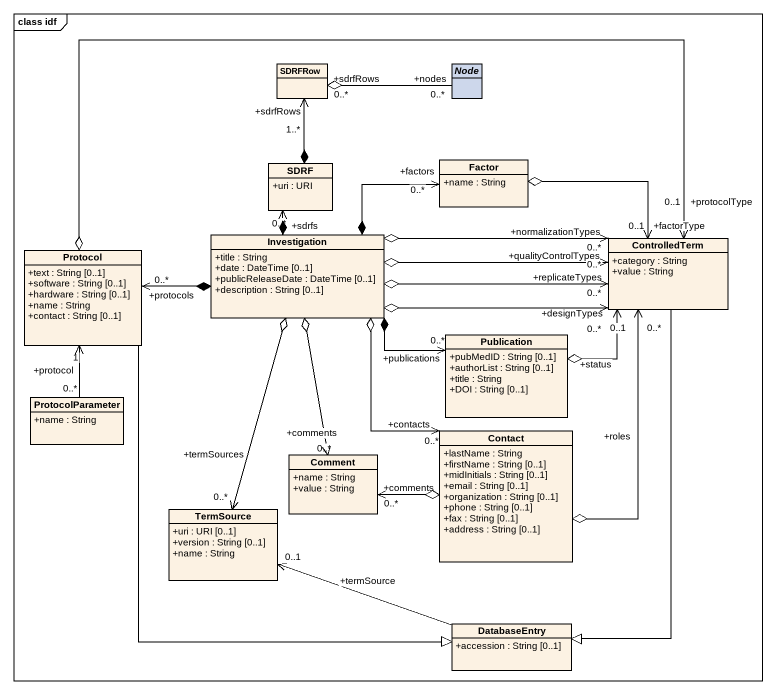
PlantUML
@startuml
mainframe class idf
hide circle
hide empty members
skinparam classAttributeIconSize 0
class SDRFRow
abstract class "Node" as Node_ #CDD7EB
class SDRF {
  +uri : URI
}
class Factor {
  +name : String
}
class "Protocol" as Protocol_ {
  +text : String [0..1]
  +software : String [0..1]
  +hardware : String [0..1]
  +name : String
  +contact : String [0..1]
}
class Investigation {
  +title : String
  +date : DateTime [0..1]
  +publicReleaseDate : DateTime [0..1]
  +description : String [0..1]
}
class ControlledTerm {
  +category : String
  +value : String
}
class Publication {
  +pubMedID : String [0..1]
  +authorList : String [0..1]
  +title : String
  +DOI : String [0..1]
}
class ProtocolParameter {
  +name : String
}
class Contact {
  +lastName : String
  +firstName : String [0..1]
  +midInitials : String [0..1]
  +email : String [0..1]
  +organization : String [0..1]
  +phone : String [0..1]
  +fax : String [0..1]
  +address : String [0..1]
}
class Comment {
  +name : String
  +value : String
}
class TermSource {
  +uri : URI [0..1]
  +version : String [0..1]
  +name : String
}
class DatabaseEntry {
  +accession : String [0..1]
}
SDRFRow "+sdrfRows\n0..*" o-right- "+nodes\n0..*" Node_
SDRF *-up-> "+sdrfRows\n1..*" SDRFRow
Factor o-right-> "+factorType\n0..1" ControlledTerm
Protocol_ o-right-> "+protocolType\n0..1" ControlledTerm
Protocol_ "+protocol\n1" <-- "0..*" ProtocolParameter
Protocol_ --|> DatabaseEntry
Investigation *-up-> "+sdrfs\n0..*" SDRF
Investigation *-right-> "+factors\n0..*" Factor
Investigation *-left-> "+protocols\n0..*" Protocol_
Investigation o-right-> "+replicateTypes\n0..*" ControlledTerm
Investigation o-right-> "+qualityControlTypes\n0..*" ControlledTerm
Investigation o-right-> "+designTypes\n0..*" ControlledTerm
Investigation o-right-> "+normalizationTypes\n0..*" ControlledTerm
Investigation *-right-> "+publications\n0..*" Publication
Investigation o--> "+contacts\n0..*" Contact
Investigation o--> "+comments\n0..*" Comment
Investigation o--> "+termSources\n0..*" TermSource
ControlledTerm --|> DatabaseEntry
Publication o-up-> "+status\n0..1" ControlledTerm
Contact o-up-> "+roles\n0..*" ControlledTerm
Contact o-left-> "+comments\n0..*" Comment
DatabaseEntry -left-> "+termSource\n0..1" TermSource
@enduml
